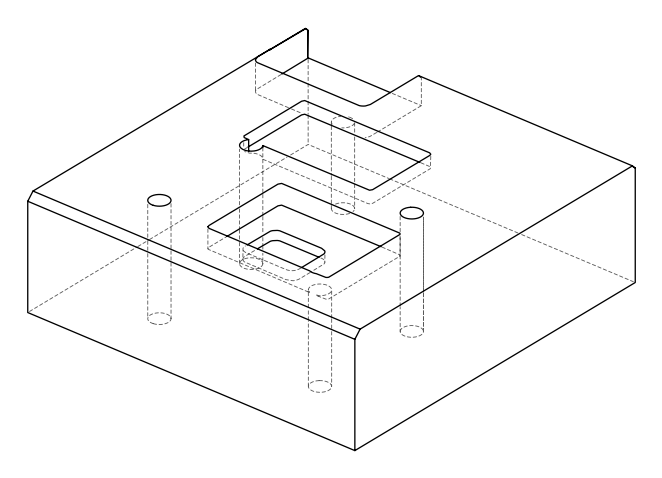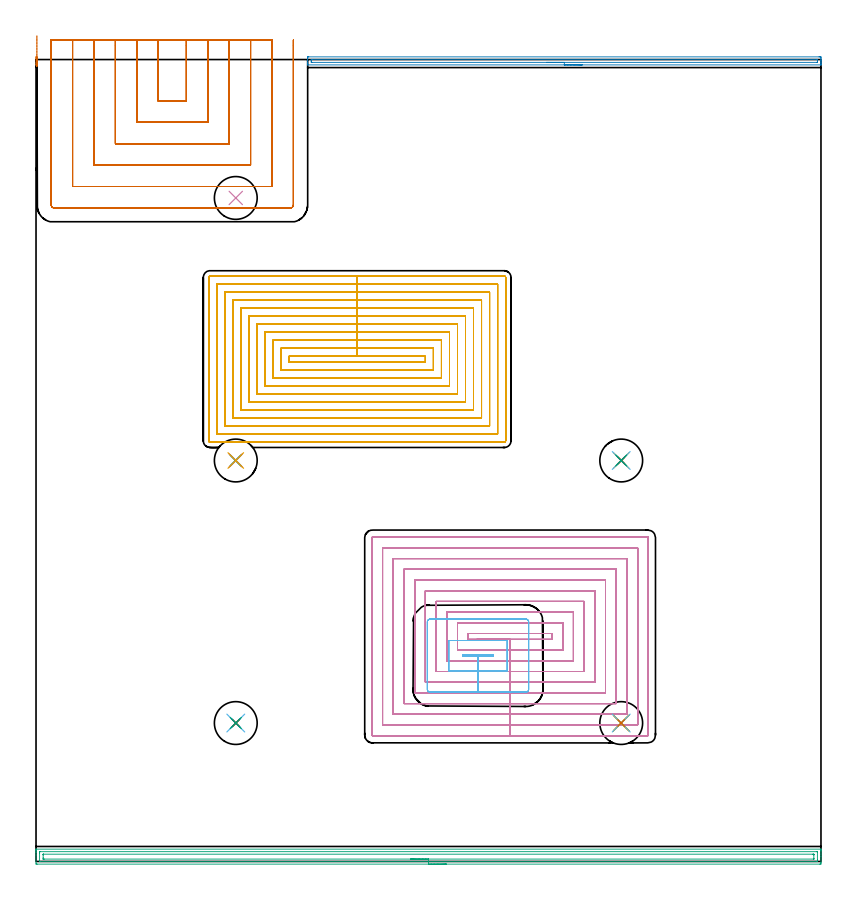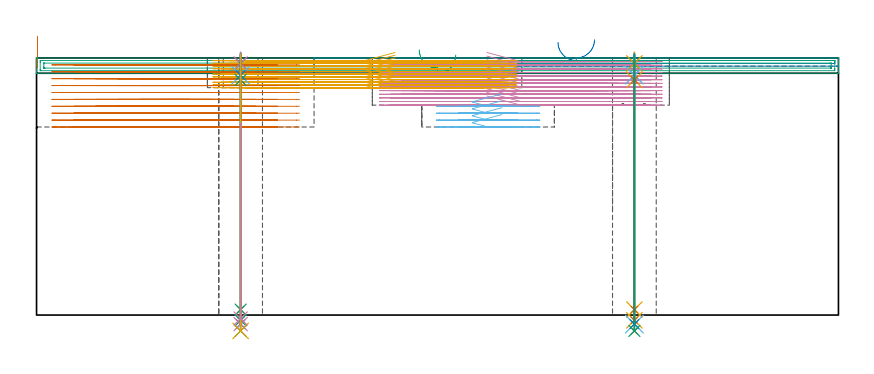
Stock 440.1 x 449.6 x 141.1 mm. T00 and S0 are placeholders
(PLAN: 28 operations, 21 tool changes, 236.3 min)
(1 AREA_MILL | FG_CHAMFER_SURFACE | UGT0205_001 | 0.18 min | 36 mm3)
(2 AREA_MILL_1 | FG_CHAMFER_SURFACE_1 | UGT0205_001 | 4.78 min | 2945 mm3)
(3 AREA_MILL_2 | FG_CHAMFER_SURFACE_2 | UGT0205_001 | 10.8 min | 15526 mm3)
(4 MILL_RECTANGULAR_POCKET | POCKET_RECTANGULAR_STRAIGHT | NXT0201_009 | Follow Part, ap 2, ae 75% | 84.81 min | 503304 mm3)
(5 MILL_RECTANGULAR_POCKET_1 | POCKET_RECTANGULAR_STRAIGHT_1 | NXT0201_008 | Follow Part, ap 1.5, ae 75% | 83.89 min | 278490 mm3)
(6 MILL_RECTANGULAR_POCKET_2 | POCKET_RECTANGULAR_STRAIGHT_2 | NXT0201_012 | Follow Part, ap 4, ae 75% | 3.23 min | 48854 mm3)
(7 MILL_SLOT | SLOT_PARTIAL_RECTANGULAR | NXT0201_012 | Follow Part, ap 4, ae 75% | 40.43 min | 523201 mm3)
(8 SPOT_DRILL | STEP1HOLE | NXT0321_9005460120000 | 0.05 min | 130 mm3)
(9 SPOT_DRILL_1 | STEP1HOLE_1 | NXT0321_9005460120000 | 0.05 min | 0 mm3)
(10 SPOT_DRILL_2 | STEP1HOLE_2 | NXT0321_9005460120000 | 0.05 min | 211 mm3)
(11 SPOT_DRILL_3 | STEP1HOLE_3 | NXT0321_9005460120000 | 0.05 min | 130 mm3)
(12 DRILL_BLIND_HOLE_INTO_CENTER | STEP1HOLE | UGT0301_185 | 0.05 min | 205 mm3)
(13 GUN_DRILL_THROUGH_HOLE | STEP1HOLE | UGT0307_002 | 0.64 min | 3656 mm3)
(14 SPADE_DRILL_TO_ENLARGE_THROUGH_HOLE | STEP1HOLE | UGT0306_006 | 0.59 min | 22568 mm3)
(15 DRILL_TO_ENLARGE_THROUGH_HOLE | STEP1HOLE | UGT0301_057 | 0.61 min | 37183 mm3)
(16 DRILL_BLIND_HOLE_INTO_CENTER_1 | STEP1HOLE_1 | UGT0301_185 | 0.05 min | 0 mm3)
(17 GUN_DRILL_THROUGH_HOLE_1 | STEP1HOLE_1 | UGT0307_002 | 0.64 min | 3225 mm3)
(18 SPADE_DRILL_TO_ENLARGE_THROUGH_HOLE_1 | STEP1HOLE_1 | UGT0306_006 | 0.59 min | 18455 mm3)
(19 DRILL_TO_ENLARGE_THROUGH_HOLE_1 | STEP1HOLE_1 | UGT0301_057 | 0.61 min | 30517 mm3)
(20 DRILL_BLIND_HOLE_INTO_CENTER_2 | STEP1HOLE_2 | UGT0301_185 | 0.05 min | 158 mm3)
(21 GUN_DRILL_THROUGH_HOLE_2 | STEP1HOLE_2 | UGT0307_002 | 0.64 min | 3720 mm3)
(22 SPADE_DRILL_TO_ENLARGE_THROUGH_HOLE_2 | STEP1HOLE_2 | UGT0306_006 | 0.59 min | 22463 mm3)
(23 DRILL_TO_ENLARGE_THROUGH_HOLE_2 | STEP1HOLE_2 | UGT0301_057 | 0.61 min | 36197 mm3)
(24 DRILL_BLIND_HOLE_INTO_CENTER_3 | STEP1HOLE_3 | UGT0301_185 | 0.05 min | 196 mm3)
(25 GUN_DRILL_THROUGH_HOLE_3 | STEP1HOLE_3 | UGT0307_002 | 0.64 min | 3680 mm3)
(26 SPADE_DRILL_TO_ENLARGE_THROUGH_HOLE_3 | STEP1HOLE_3 | UGT0306_006 | 0.59 min | 22549 mm3)
(27 DRILL_TO_ENLARGE_THROUGH_HOLE_3 | STEP1HOLE_3 | UGT0301_057 | 0.61 min | 37121 mm3)
(28 INDEXABLE_INSERT_DRILL_THROUGH_HOLE_FROM_SOLID | STEP1HOLE_4 | NXT0302_019 | 0.44 min | 46681 mm3)
(TOOL UGT0205_001 | Chamfer Mill 20 x 3 x 45 deg. | D20 FL50 Z2)
(TOOL NXT0201_009 | ENDMILL 8mm [2P460-0800-NA 1630] | D8 FL26 Z6)
(TOOL NXT0201_008 | ENDMILL 6mm [2P460-0600-NA 1630] | D6 FL26 Z6)
(TOOL NXT0201_012 | ENDMILL 16mm [2P460-1600-NA 1630] | D16 FL38 Z6)
(TOOL NXT0321_9005460120000 | NC Spot Drill, 142deg, 12mm, Carbide, Uncoated | D12 PA142 FL30 Z2)
(TOOL UGT0301_185 | Twist Drill 6.3 mm | D6.3 PA118 FL61 Z2)
(TOOL UGT0307_002 | Gun Drill 6 mm | D6 PA130 FL24 Z1)
(TOOL UGT0306_006 | Spade Drill 15.5mm | D15.5 PA132 FL10 Z2)
(TOOL UGT0301_057 | Twist Drill 24 mm | D24 PA118 FL160 Z2)
(TOOL NXT0302_019 | Index. Insert Drill 24mm [880-D2400L25-05] | D24 PA176 FL120 Z2)
(OP 1 AREA_MILL)
G17 G21 G94 G90
T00 M6
G54
G17 G0 G90 X0.5 Y462.992 S1061 M3
G43 Z151.1 H0
Z138.847
G94 G1 Y462.349 Z138.258 F250.
Y461.657 Z137.727
Y460.921 Z137.258
Y460.147 Z136.855
Y459.341 Z136.522
Y458.509 Z136.259
Y457.658 Z136.07
Y456.793 Z135.957
Y455.921 Z135.918
Y455.05 Z135.957
Y454.185 Z136.07
Y453.333 Z136.259
Y452.501 Z136.522
Y451.695 Z136.855
Y450.921 Z137.258
Y450.185 Z137.727
Y449.493 Z138.258
Y448.85 Z138.847
Y447.083 Z140.612
X0.498 Y446.876 Z140.819
X0.49 Y446.604 Z141.09
X0.25 Y446.6 Z141.1
X0.01 Y446.604 Z141.09
X0. Y446.878 Z140.817
Y450.243 Z137.455
X0.001 Y450.617 Z137.081
X0.004 Y451.092 Z136.606
X0.017 Y451.093 Z136.605
X0.25 Y451.096 Z136.604
X0.483 Y451.093 Z136.605
X0.496 Y451.092 Z136.606
X0.5 Y450.617 Z137.081
Y448.85 Z138.847
Y448.26 Z139.49
Y447.729 Z140.182
Y447.26 Z140.918
Y446.857 Z141.691
Y446.522 Z142.497
Y446.26 Z143.329
Y446.07 Z144.181
Y445.956 Z145.046
Y445.918 Z145.917
Y445.955 Z146.789
Y446.069 Z147.654
Y446.257 Z148.505
Y446.519 Z149.338
Y446.853 Z150.144
Y447.255 Z150.918
Y447.723 Z151.654
Y448.254 Z152.346
Y448.843 Z152.99
M5
M2
(OP 2 AREA_MILL_1)
G17 G21 G94 G90
T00 M6
G54
G17 G0 G90 X306.2 Y446.6 S1061 M3
G43 Z151.1 H0
G94 G1 X306.162 Z150.228 F250.
X306.048 Z149.363
X305.859 Z148.512
X305.597 Z147.68
X305.263 Z146.874
X304.86 Z146.1
X304.392 Z145.364
X303.86 Z144.672
X303.271 Z144.029
X302.628 Z143.439
X301.936 Z142.908
X301.2 Z142.44
X300.426 Z142.037
X299.62 Z141.703
X298.788 Z141.441
X297.936 Z141.252
X297.072 Z141.138
X296.2 Z141.1
X152.464
X152.308 Y446.602 Z141.088
X152.3 Y446.615 Z141.076
Y446.953 Z140.746
Y447.319 Z140.381
Y447.966 Z139.729
Y449.174 Z138.523
Y449.734 Z137.96
Y450.337 Z137.358
X152.303 Y450.617 Z137.078
X152.309 Y451.091 Z136.605
X152.428 Y451.094 Z136.602
X152.91 Y451.1 Z136.6
X439.003
X439.49 Y451.099 Z136.601
X439.972 Y451.094 Z136.602
X440.091 Y451.091 Z136.605
X440.1 Y450.617 Z137.078
Y450.337 Z137.358
Y449.734 Z137.96
Y449.174 Z138.523
Y448.85 Z138.846
Y448.29 Z139.406
Y447.966 Z139.729
Y447.319 Z140.381
Y446.954 Z140.746
Y446.615 Z141.076
X440.092 Y446.602 Z141.088
X439.936 Y446.6 Z141.1
X296.2
Y448.014 Z139.686
X154.646 Y448.015 Z139.685
X154.31 Y448.023 Z139.677
X154.305 Y448.129 Z139.571
X154.301 Y448.357 Z139.343
X154.3 Y448.85 Z138.85
X154.301 Y449.241 Z138.459
X154.307 Y449.633 Z138.067
X154.31 Y449.679 Z138.021
X154.327 Y449.682 Z138.018
X154.379 Y449.685 Z138.015
X154.484 Y449.686 Z138.014
X154.695
X437.754 Y449.685 Z138.015
X438.09 Y449.677 Z138.023
X438.095 Y449.571 Z138.129
X438.099 Y449.343 Z138.357
X438.1 Y448.85 Z138.85
X438.099 Y448.459 Z139.241
X438.093 Y448.067 Z139.633
X438.09 Y448.021 Z139.679
X438.073 Y448.018 Z139.682
X438.021 Y448.015 Z139.685
X437.916 Y448.014 Z139.686
X437.705
X296.2
X295.328 Z139.724
X294.464 Z139.838
X293.612 Z140.027
X292.78 Z140.289
X291.974 Z140.623
X291.2 Z141.026
X290.464 Z141.494
X289.772 Z142.025
X289.129 Z142.615
X288.54 Z143.258
X288.008 Z143.95
X287.54 Z144.686
X287.137 Z145.46
X286.803 Z146.266
X286.541 Z147.098
X286.352 Z147.949
X286.238 Z148.814
X286.2 Z149.686
G0 Z151.1
M5
M2
(OP 3 AREA_MILL_2)
G17 G21 G94 G90
T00 M6
G54
G17 G0 G90 X230.05 Y-1.5 S1061 M3
G43 Z151.1 H0
Z142.7
G94 G1 X230.012 Z141.828 F250.
X229.898 Z140.964
X229.709 Z140.112
X229.447 Z139.28
X229.113 Z138.474
X228.71 Z137.7
X228.241 Z136.964
X227.71 Z136.272
X227.121 Z135.629
X226.478 Z135.04
X225.786 Z134.509
X225.05 Z134.04
X224.276 Z133.637
X223.47 Z133.303
X222.638 Z133.041
X221.786 Z132.852
X220.922 Z132.738
X220.05 Z132.7
X0.624 Y-1.499 Z132.701
X0.008 Y-1.492 Z132.706
X0. Y-0.875 Z133.322
Y3.594 Z137.789
Y5.027 Z139.223
Y5.381 Z139.577
Y6.091 Z140.29
Y6.404 Z140.604
X0.007 Y6.832 Z141.024
X0.01 Y6.897 Z141.088
X0.177 Y6.9 Z141.1
X439.923
X440.09 Y6.897 Z141.088
X440.095 Y6.87 Z141.061
X440.098 Y6.83 Z141.022
X440.1 Y6.404 Z140.604
Y6.091 Z140.29
Y5.381 Z139.577
Y4.133 Z138.33
Y2.7 Z136.896
Y-0.606 Z133.592
X440.098 Y-0.875 Z133.322
X440.092 Y-1.492 Z132.706
X439.476 Y-1.5 Z132.7
X220.05
Y-0.086 Z134.114
X2.412
X2.308 Y-0.084 Z134.116
X2.1 Y-0.079 Z134.121
X2.009 Y-0.07 Z134.13
X2.005 Y-0.04 Z134.16
X2.002 Y0.018 Z134.218
X2. Y0.43 Z134.63
Y4.488 Z138.688
X2.001 Y4.899 Z139.099
X2.007 Y5.381 Z139.581
X2.01 Y5.477 Z139.677
X2.203 Y5.483 Z139.683
X2.308 Y5.485 Z139.685
X437.688
X437.792 Y5.484 Z139.684
X438. Y5.479 Z139.679
X438.091 Y5.47 Z139.67
X438.095 Y5.44 Z139.64
X438.098 Y5.381 Z139.581
X438.1 Y4.97 Z139.17
Y0.912 Z135.112
X438.099 Y0.501 Z134.701
X438.093 Y0.018 Z134.218
X438.09 Y-0.077 Z134.123
X437.897 Y-0.083 Z134.117
X437.792 Y-0.085 Z134.115
X220.05 Y-0.086 Z134.114
Y1.328 Z135.528
X4.677 Y1.329 Z135.529
X4.199 Y1.33 Z135.53
X4.041 Y1.332 Z135.532
X4.016 Y1.335 Z135.535
X4.01 Y1.338 Z135.538
X4.007 Y1.368 Z135.568
X4.002 Y1.474 Z135.674
X4. Y2.006 Z136.206
Y3.594 Z137.794
X4.001 Y3.793 Z137.993
X4.005 Y3.992 Z138.192
X4.01 Y4.048 Z138.248
X4.014 Y4.066 Z138.266
X4.022 Y4.067 Z138.267
X4.08 Y4.07 Z138.27
X4.199 Y4.071 Z138.271
X435.423
X435.901 Y4.07 Z138.27
X436.059 Y4.067 Z138.267
X436.083 Y4.065 Z138.265
X436.09 Y4.062 Z138.262
X436.093 Y4.032 Z138.232
X436.098 Y3.926 Z138.126
X436.099 Y3.793 Z137.993
X436.1 Y3.594 Z137.794
Y1.806 Z136.006
X436.099 Y1.607 Z135.807
X436.095 Y1.408 Z135.608
X436.09 Y1.351 Z135.551
X436.086 Y1.334 Z135.534
X436.078 Y1.333 Z135.533
X436.02 Y1.33 Z135.53
X435.901 Y1.329 Z135.529
X220.05 Y1.328 Z135.528
X219.178 Z135.567
X218.313 Z135.68
X217.462 Z135.869
X216.63 Z136.132
X215.824 Z136.465
X215.05 Z136.868
X214.314 Z137.337
X213.622 Z137.868
X212.979 Z138.457
X212.39 Z139.101
X211.858 Z139.793
X211.39 Z140.528
X210.987 Z141.302
X210.653 Z142.108
X210.391 Z142.94
X210.202 Z143.792
X210.088 Z144.657
X210.05 Z145.528
G0 Z151.1
M5
M2
(OP 4 MILL_RECTANGULAR_POCKET)
G17 G21 G94 G90
T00 M6
G54
G17 G0 G90 X247.168 Y124.5 S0 M3
G43 Z151.1 H1
Z144.1
G94 G1 X265.8 Z139.108 F250.
X289.3 F500.
Y127.8
X242.3
Y124.5
X265.8
Y118.5
X295.3
Y133.8
X236.3
Y118.5
X265.8
Y112.5
X301.3
Y139.8
X230.3
Y112.5
X265.8
Y106.5
X307.3
Y145.8
X224.3
Y106.5
X265.8
Y100.5
X313.3
Y151.8
X218.3
Y100.5
X265.8
Y94.5
X319.3
Y157.8
X212.3
Y94.5
X265.8
Y88.5
X325.3
Y163.8
X206.3
Y88.5
X265.8
Y82.5
X331.3
Y169.8
X200.3
Y82.5
X265.8
Y76.5
X337.3
Y175.8
X194.3
Y76.5
X265.8
Y70.5
X343.
G3 X343.3 Y70.8 R0.3
G1 Y181.5
G3 X343. Y181.8 R0.3
G1 X188.6
G3 X188.3 Y181.5 R0.3
G1 Y70.8
G3 X188.6 Y70.5 R0.3
G1 X265.8
X266.8
G0 X247.168 Y124.5 Z142.108
G1 X265.8 Z137.115 F250.
X289.3 F500.
Y127.8
X242.3
Y124.5
X265.8
Y118.5
X295.3
Y133.8
X236.3
Y118.5
X265.8
Y112.5
X301.3
Y139.8
X230.3
Y112.5
X265.8
Y106.5
X307.3
Y145.8
X224.3
Y106.5
X265.8
Y100.5
X313.3
Y151.8
X218.3
Y100.5
X265.8
Y94.5
X319.3
Y157.8
X212.3
Y94.5
X265.8
Y88.5
X325.3
Y163.8
X206.3
Y88.5
X265.8
Y82.5
X331.3
Y169.8
X200.3
Y82.5
X265.8
Y76.5
X337.3
Y175.8
X194.3
Y76.5
X265.8
Y70.5
X343.
G3 X343.3 Y70.8 R0.3
G1 Y181.5
G3 X343. Y181.8 R0.3
G1 X188.6
G3 X188.3 Y181.5 R0.3
G1 Y70.8
G3 X188.6 Y70.5 R0.3
G1 X265.8
X266.8
G0 X247.168 Y124.5 Z140.115
G1 X265.8 Z135.123 F250.
X289.3 F500.
Y127.8
X242.3
Y124.5
X265.8
Y118.5
X295.3
Y133.8
X236.3
Y118.5
X265.8
Y112.5
X301.3
Y139.8
X230.3
Y112.5
X265.8
Y106.5
X307.3
Y145.8
X224.3
Y106.5
X265.8
Y100.5
X313.3
Y151.8
X218.3
Y100.5
X265.8
Y94.5
X319.3
Y157.8
X212.3
Y94.5
X265.8
Y88.5
X325.3
Y163.8
X206.3
Y88.5
X265.8
Y82.5
X331.3
Y169.8
X200.3
Y82.5
X265.8
Y76.5
X337.3
Y175.8
X194.3
Y76.5
X265.8
Y70.5
X343.
G3 X343.3 Y70.8 R0.3
G1 Y181.5
G3 X343. Y181.8 R0.3
G1 X188.6
G3 X188.3 Y181.5 R0.3
G1 Y70.8
G3 X188.6 Y70.5 R0.3
G1 X265.8
X266.8
G0 X247.168 Y124.5 Z138.123
G1 X265.8 Z133.131 F250.
X289.3 F500.
Y127.8
X242.3
Y124.5
X265.8
Y118.5
X295.3
Y133.8
X236.3
Y118.5
X265.8
Y112.5
X301.3
Y139.8
X230.3
Y112.5
X265.8
Y106.5
X307.3
Y145.8
X224.3
Y106.5
X265.8
Y100.5
X313.3
Y151.8
X218.3
Y100.5
X265.8
Y94.5
X319.3
Y157.8
X212.3
Y94.5
X265.8
Y88.5
X325.3
Y163.8
X206.3
Y88.5
X265.8
Y82.5
X331.3
Y169.8
X200.3
Y82.5
X265.8
Y76.5
X337.3
Y175.8
X194.3
Y76.5
X265.8
Y70.5
X343.
G3 X343.3 Y70.8 R0.3
G1 Y181.5
G3 X343. Y181.8 R0.3
G1 X188.6
G3 X188.3 Y181.5 R0.3
G1 Y70.8
G3 X188.6 Y70.5 R0.3
G1 X265.8
X266.8
G0 X247.168 Y124.5 Z136.131
G1 X265.8 Z131.138 F250.
X289.3 F500.
Y127.8
X242.3
Y124.5
X265.8
Y118.5
X295.3
Y133.8
X236.3
Y118.5
X265.8
Y112.5
X301.3
Y139.8
X230.3
Y112.5
X265.8
Y106.5
X307.3
Y145.8
X224.3
Y106.5
X265.8
Y100.5
X313.3
Y151.8
X218.3
Y100.5
X265.8
Y94.5
X319.3
Y157.8
X212.3
Y94.5
X265.8
Y88.5
X325.3
Y163.8
X206.3
Y88.5
X265.8
Y82.5
X331.3
Y169.8
X200.3
Y82.5
X265.8
Y76.5
X337.3
Y175.8
X194.3
Y76.5
X265.8
Y70.5
X343.
G3 X343.3 Y70.8 R0.3
G1 Y181.5
G3 X343. Y181.8 R0.3
G1 X188.6
G3 X188.3 Y181.5 R0.3
G1 Y70.8
G3 X188.6 Y70.5 R0.3
G1 X265.8
X266.8
G0 X247.168 Y124.5 Z134.138
G1 X265.8 Z129.146 F250.
X289.3 F500.
Y127.8
X242.3
Y124.5
X265.8
Y118.5
X295.3
Y133.8
X236.3
Y118.5
X265.8
Y112.5
X301.3
Y139.8
X230.3
Y112.5
X265.8
Y106.5
X307.3
Y145.8
X224.3
Y106.5
X265.8
Y100.5
X313.3
Y151.8
X218.3
Y100.5
X265.8
Y94.5
X319.3
Y157.8
X212.3
Y94.5
X265.8
Y88.5
X325.3
Y163.8
X206.3
Y88.5
X265.8
Y82.5
X331.3
Y169.8
X200.3
Y82.5
X265.8
Y76.5
X337.3
Y175.8
X194.3
Y76.5
X265.8
Y70.5
X343.
G3 X343.3 Y70.8 R0.3
G1 Y181.5
G3 X343. Y181.8 R0.3
G1 X188.6
G3 X188.3 Y181.5 R0.3
G1 Y70.8
G3 X188.6 Y70.5 R0.3
G1 X265.8
X266.8
G0 X247.168 Y124.5 Z132.146
G1 X265.8 Z127.154 F250.
X289.3 F500.
Y127.8
X242.3
Y124.5
X265.8
Y118.5
X295.3
Y133.8
X236.3
Y118.5
X265.8
Y112.5
X301.3
Y139.8
X230.3
Y112.5
X265.8
Y106.5
X307.3
Y145.8
X224.3
Y106.5
X265.8
Y100.5
X313.3
Y151.8
X218.3
Y100.5
X265.8
Y94.5
X319.3
Y157.8
X212.3
Y94.5
X265.8
Y88.5
X325.3
Y163.8
X206.3
Y88.5
X265.8
Y82.5
X331.3
Y169.8
X200.3
Y82.5
X265.8
Y76.5
X337.3
Y175.8
X194.3
Y76.5
X265.8
Y70.5
X343.
G3 X343.3 Y70.8 R0.3
G1 Y181.5
G3 X343. Y181.8 R0.3
G1 X188.6
G3 X188.3 Y181.5 R0.3
G1 Y70.8
G3 X188.6 Y70.5 R0.3
G1 X265.8
X266.8
G0 X247.168 Y124.5 Z130.154
G1 X265.8 Z125.162 F250.
X289.3 F500.
Y127.8
X242.3
Y124.5
X265.8
Y118.5
X295.3
Y133.8
X236.3
Y118.5
X265.8
Y112.5
X301.3
Y139.8
X230.3
Y112.5
X265.8
Y106.5
X307.3
Y145.8
X224.3
Y106.5
X265.8
Y100.5
X313.3
Y151.8
X218.3
Y100.5
X265.8
Y94.5
X319.3
Y157.8
X212.3
Y94.5
X265.8
Y88.5
X325.3
Y163.8
X206.3
Y88.5
X265.8
Y82.5
X331.3
Y169.8
X200.3
Y82.5
X265.8
Y76.5
X337.3
Y175.8
X194.3
Y76.5
X265.8
Y70.5
X343.
G3 X343.3 Y70.8 R0.3
G1 Y181.5
G3 X343. Y181.8 R0.3
G1 X188.6
G3 X188.3 Y181.5 R0.3
G1 Y70.8
G3 X188.6 Y70.5 R0.3
G1 X265.8
X266.8
G0 X247.168 Y124.5 Z128.162
G1 X265.8 Z123.169 F250.
X289.3 F500.
Y127.8
X242.3
Y124.5
X265.8
Y118.5
X295.3
Y133.8
X236.3
Y118.5
X265.8
Y112.5
X301.3
Y139.8
X230.3
Y112.5
X265.8
Y106.5
X307.3
Y145.8
X224.3
Y106.5
X265.8
Y100.5
X313.3
Y151.8
X218.3
Y100.5
X265.8
Y94.5
X319.3
Y157.8
X212.3
Y94.5
X265.8
Y88.5
X325.3
Y163.8
X206.3
Y88.5
X265.8
Y82.5
X331.3
Y169.8
X200.3
Y82.5
X265.8
Y76.5
X337.3
Y175.8
X194.3
Y76.5
X265.8
Y70.5
X343.
G3 X343.3 Y70.8 R0.3
G1 Y181.5
G3 X343. Y181.8 R0.3
G1 X188.6
G3 X188.3 Y181.5 R0.3
G1 Y70.8
G3 X188.6 Y70.5 R0.3
G1 X265.8
X266.8
G0 X247.168 Y124.5 Z126.169
G1 X265.8 Z121.177 F250.
X289.3 F500.
Y127.8
X242.3
Y124.5
X265.8
Y118.5
X295.3
Y133.8
X236.3
Y118.5
X265.8
Y112.5
X301.3
Y139.8
X230.3
Y112.5
X265.8
Y106.5
X307.3
Y145.8
X224.3
Y106.5
X265.8
Y100.5
X313.3
Y151.8
X218.3
Y100.5
X265.8
Y94.5
X319.3
Y157.8
X212.3
Y94.5
X265.8
Y88.5
X325.3
Y163.8
X206.3
Y88.5
X265.8
Y82.5
X331.3
Y169.8
X200.3
Y82.5
X265.8
Y76.5
X337.3
Y175.8
X194.3
Y76.5
X265.8
Y70.5
X343.
G3 X343.3 Y70.8 R0.3
G1 Y181.5
G3 X343. Y181.8 R0.3
G1 X188.6
G3 X188.3 Y181.5 R0.3
G1 Y70.8
G3 X188.6 Y70.5 R0.3
G1 X265.8
X266.8
G0 X247.168 Y124.5 Z124.177
G1 X265.8 Z119.185 F250.
X289.3 F500.
Y127.8
X242.3
Y124.5
X265.8
Y118.5
X295.3
Y133.8
X236.3
Y118.5
X265.8
Y112.5
X301.3
Y139.8
X230.3
Y112.5
X265.8
Y106.5
X307.3
Y145.8
X224.3
Y106.5
X265.8
Y100.5
X313.3
Y151.8
X218.3
Y100.5
X265.8
Y94.5
X319.3
Y157.8
X212.3
Y94.5
X265.8
Y88.5
X325.3
Y163.8
X206.3
Y88.5
X265.8
Y82.5
X331.3
Y169.8
X200.3
Y82.5
X265.8
Y76.5
X337.3
Y175.8
X194.3
Y76.5
X265.8
Y70.5
X343.
G3 X343.3 Y70.8 R0.3
G1 Y181.5
G3 X343. Y181.8 R0.3
G1 X188.6
G3 X188.3 Y181.5 R0.3
G1 Y70.8
G3 X188.6 Y70.5 R0.3
G1 X265.8
X266.8
G0 X247.168 Y124.5 Z122.185
G1 X265.8 Z117.192 F250.
X289.3 F500.
Y127.8
X242.3
Y124.5
X265.8
Y118.5
X295.3
Y133.8
X236.3
Y118.5
X265.8
Y112.5
X301.3
Y139.8
X230.3
Y112.5
X265.8
Y106.5
X307.3
Y145.8
X224.3
Y106.5
X265.8
Y100.5
X313.3
Y151.8
X218.3
Y100.5
X265.8
Y94.5
X319.3
Y157.8
X212.3
Y94.5
X265.8
Y88.5
X325.3
Y163.8
X206.3
Y88.5
X265.8
Y82.5
X331.3
Y169.8
X200.3
Y82.5
X265.8
Y76.5
X337.3
Y175.8
X194.3
Y76.5
X265.8
Y70.5
X343.
G3 X343.3 Y70.8 R0.3
G1 Y181.5
G3 X343. Y181.8 R0.3
G1 X188.6
G3 X188.3 Y181.5 R0.3
G1 Y70.8
G3 X188.6 Y70.5 R0.3
G1 X265.8
X266.8
G0 X247.168 Y124.5 Z120.192
G1 X265.8 Z115.2 F250.
X289.3 F500.
Y127.8
X242.3
Y124.5
X265.8
Y118.5
X295.3
Y133.8
X236.3
Y118.5
X265.8
Y112.5
X301.3
Y139.8
X230.3
Y112.5
X265.8
Y106.5
X307.3
Y145.8
X224.3
Y106.5
X265.8
Y100.5
X313.3
Y151.8
X218.3
Y100.5
X265.8
Y94.5
X319.3
Y157.8
X212.3
Y94.5
X265.8
Y88.5
X325.3
Y163.8
X206.3
Y88.5
X265.8
Y82.5
X331.3
Y169.8
X200.3
Y82.5
X265.8
Y76.5
X337.3
Y175.8
X194.3
Y76.5
X265.8
Y70.5
X343.
G3 X343.3 Y70.8 R0.3
G1 Y181.5
G3 X343. Y181.8 R0.3
G1 X188.6
G3 X188.3 Y181.5 R0.3
G1 Y70.8
G3 X188.6 Y70.5 R0.3
G1 X265.8
X266.8
G0 Z151.1
M5
M2
(OP 5 MILL_RECTANGULAR_POCKET_1)
G17 G21 G94 G90
T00 M6
G54
G17 G0 G90 X196.776 Y283.2 S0 M3
G43 Z151.1 H1
Z144.1
G94 G1 X180.05 Z139.618 F250.
X141.8 F500.
Y280.1
X218.3
Y283.2
X180.05
Y287.7
X137.3
Y275.6
X222.8
Y287.7
X180.05
Y292.2
X132.8
Y271.1
X227.3
Y292.2
X180.05
Y296.7
X128.3
Y266.6
X231.8
Y296.7
X180.05
Y301.2
X123.8
Y262.1
X236.3
Y301.2
X180.05
Y305.7
X119.3
Y257.6
X240.8
Y305.7
X180.05
Y310.2
X114.8
Y253.1
X245.3
Y310.2
X180.05
Y314.7
X110.3
Y248.6
X249.8
Y314.7
X180.05
Y319.2
X105.8
Y244.1
X254.3
Y319.2
X180.05
Y323.7
X101.3
Y239.6
X258.8
Y323.7
X180.05
Y328.2
X97.5
G3 X96.8 Y327.5 R0.7
G1 Y235.8
G3 X97.5 Y235.1 R0.7
G1 X262.6
G3 X263.3 Y235.8 R0.7
G1 Y327.5
G3 X262.6 Y328.2 R0.7
G1 X180.05
X179.05
G0 X196.776 Y283.2 Z142.618
G1 X180.05 Z138.136 F250.
X141.8 F500.
Y280.1
X218.3
Y283.2
X180.05
Y287.7
X137.3
Y275.6
X222.8
Y287.7
X180.05
Y292.2
X132.8
Y271.1
X227.3
Y292.2
X180.05
Y296.7
X128.3
Y266.6
X231.8
Y296.7
X180.05
Y301.2
X123.8
Y262.1
X236.3
Y301.2
X180.05
Y305.7
X119.3
Y257.6
X240.8
Y305.7
X180.05
Y310.2
X114.8
Y253.1
X245.3
Y310.2
X180.05
Y314.7
X110.3
Y248.6
X249.8
Y314.7
X180.05
Y319.2
X105.8
Y244.1
X254.3
Y319.2
X180.05
Y323.7
X101.3
Y239.6
X258.8
Y323.7
X180.05
Y328.2
X97.5
G3 X96.8 Y327.5 R0.7
G1 Y235.8
G3 X97.5 Y235.1 R0.7
G1 X262.6
G3 X263.3 Y235.8 R0.7
G1 Y327.5
G3 X262.6 Y328.2 R0.7
G1 X180.05
X179.05
G0 X196.776 Y283.2 Z141.136
G1 X180.05 Z136.654 F250.
X141.8 F500.
Y280.1
X218.3
Y283.2
X180.05
Y287.7
X137.3
Y275.6
X222.8
Y287.7
X180.05
Y292.2
X132.8
Y271.1
X227.3
Y292.2
X180.05
Y296.7
X128.3
Y266.6
X231.8
Y296.7
X180.05
Y301.2
X123.8
Y262.1
X236.3
Y301.2
X180.05
Y305.7
X119.3
Y257.6
X240.8
Y305.7
X180.05
Y310.2
X114.8
Y253.1
X245.3
Y310.2
X180.05
Y314.7
X110.3
Y248.6
X249.8
Y314.7
X180.05
Y319.2
X105.8
Y244.1
X254.3
Y319.2
X180.05
Y323.7
X101.3
Y239.6
X258.8
Y323.7
X180.05
Y328.2
X97.5
G3 X96.8 Y327.5 R0.7
G1 Y235.8
G3 X97.5 Y235.1 R0.7
G1 X262.6
G3 X263.3 Y235.8 R0.7
G1 Y327.5
G3 X262.6 Y328.2 R0.7
G1 X180.05
X179.05
G0 X196.776 Y283.2 Z139.654
G1 X180.05 Z135.173 F250.
X141.8 F500.
Y280.1
X218.3
Y283.2
X180.05
Y287.7
X137.3
Y275.6
X222.8
Y287.7
X180.05
Y292.2
X132.8
Y271.1
X227.3
Y292.2
X180.05
Y296.7
X128.3
Y266.6
X231.8
Y296.7
X180.05
Y301.2
X123.8
Y262.1
X236.3
Y301.2
X180.05
Y305.7
X119.3
Y257.6
X240.8
Y305.7
X180.05
Y310.2
X114.8
Y253.1
X245.3
Y310.2
X180.05
Y314.7
X110.3
Y248.6
X249.8
Y314.7
X180.05
Y319.2
X105.8
Y244.1
X254.3
Y319.2
X180.05
Y323.7
X101.3
Y239.6
X258.8
Y323.7
X180.05
Y328.2
X97.5
G3 X96.8 Y327.5 R0.7
G1 Y235.8
G3 X97.5 Y235.1 R0.7
G1 X262.6
G3 X263.3 Y235.8 R0.7
G1 Y327.5
G3 X262.6 Y328.2 R0.7
G1 X180.05
X179.05
G0 X196.776 Y283.2 Z138.173
G1 X180.05 Z133.691 F250.
X141.8 F500.
Y280.1
X218.3
Y283.2
X180.05
Y287.7
X137.3
Y275.6
X222.8
Y287.7
X180.05
Y292.2
X132.8
Y271.1
X227.3
Y292.2
X180.05
Y296.7
X128.3
Y266.6
X231.8
Y296.7
X180.05
Y301.2
X123.8
Y262.1
X236.3
Y301.2
X180.05
Y305.7
X119.3
Y257.6
X240.8
Y305.7
X180.05
Y310.2
X114.8
Y253.1
X245.3
Y310.2
X180.05
Y314.7
X110.3
Y248.6
X249.8
Y314.7
X180.05
Y319.2
X105.8
Y244.1
X254.3
Y319.2
X180.05
Y323.7
X101.3
Y239.6
X258.8
Y323.7
X180.05
Y328.2
X97.5
G3 X96.8 Y327.5 R0.7
G1 Y235.8
G3 X97.5 Y235.1 R0.7
G1 X262.6
G3 X263.3 Y235.8 R0.7
G1 Y327.5
G3 X262.6 Y328.2 R0.7
G1 X180.05
X179.05
G0 X196.776 Y283.2 Z136.691
G1 X180.05 Z132.209 F250.
X141.8 F500.
Y280.1
X218.3
Y283.2
X180.05
Y287.7
X137.3
Y275.6
X222.8
Y287.7
X180.05
Y292.2
X132.8
Y271.1
X227.3
Y292.2
X180.05
Y296.7
X128.3
Y266.6
X231.8
Y296.7
X180.05
Y301.2
X123.8
Y262.1
X236.3
Y301.2
X180.05
Y305.7
X119.3
Y257.6
X240.8
Y305.7
X180.05
Y310.2
X114.8
Y253.1
X245.3
Y310.2
X180.05
Y314.7
X110.3
Y248.6
X249.8
Y314.7
X180.05
Y319.2
X105.8
Y244.1
X254.3
Y319.2
X180.05
Y323.7
X101.3
Y239.6
X258.8
Y323.7
X180.05
Y328.2
X97.5
G3 X96.8 Y327.5 R0.7
G1 Y235.8
G3 X97.5 Y235.1 R0.7
G1 X262.6
G3 X263.3 Y235.8 R0.7
G1 Y327.5
G3 X262.6 Y328.2 R0.7
G1 X180.05
X179.05
G0 X196.776 Y283.2 Z135.209
G1 X180.05 Z130.727 F250.
X141.8 F500.
Y280.1
X218.3
Y283.2
X180.05
Y287.7
X137.3
Y275.6
X222.8
Y287.7
X180.05
Y292.2
X132.8
Y271.1
X227.3
Y292.2
X180.05
Y296.7
X128.3
Y266.6
X231.8
Y296.7
X180.05
Y301.2
X123.8
Y262.1
X236.3
Y301.2
X180.05
Y305.7
X119.3
Y257.6
X240.8
Y305.7
X180.05
Y310.2
X114.8
Y253.1
X245.3
Y310.2
X180.05
Y314.7
X110.3
Y248.6
X249.8
Y314.7
X180.05
Y319.2
X105.8
Y244.1
X254.3
Y319.2
X180.05
Y323.7
X101.3
Y239.6
X258.8
Y323.7
X180.05
Y328.2
X97.5
G3 X96.8 Y327.5 R0.7
G1 Y235.8
G3 X97.5 Y235.1 R0.7
G1 X262.6
G3 X263.3 Y235.8 R0.7
G1 Y327.5
G3 X262.6 Y328.2 R0.7
G1 X180.05
X179.05
G0 X196.776 Y283.2 Z133.727
G1 X180.05 Z129.245 F250.
X141.8 F500.
Y280.1
X218.3
Y283.2
X180.05
Y287.7
X137.3
Y275.6
X222.8
Y287.7
X180.05
Y292.2
X132.8
Y271.1
X227.3
Y292.2
X180.05
Y296.7
X128.3
Y266.6
X231.8
Y296.7
X180.05
Y301.2
X123.8
Y262.1
X236.3
Y301.2
X180.05
Y305.7
X119.3
Y257.6
X240.8
Y305.7
X180.05
Y310.2
X114.8
Y253.1
X245.3
Y310.2
X180.05
Y314.7
X110.3
Y248.6
X249.8
Y314.7
X180.05
Y319.2
X105.8
Y244.1
X254.3
Y319.2
X180.05
Y323.7
X101.3
Y239.6
X258.8
Y323.7
X180.05
Y328.2
X97.5
G3 X96.8 Y327.5 R0.7
G1 Y235.8
G3 X97.5 Y235.1 R0.7
G1 X262.6
G3 X263.3 Y235.8 R0.7
G1 Y327.5
G3 X262.6 Y328.2 R0.7
G1 X180.05
X179.05
G0 X196.776 Y283.2 Z132.245
G1 X180.05 Z127.764 F250.
X141.8 F500.
Y280.1
X218.3
Y283.2
X180.05
Y287.7
X137.3
Y275.6
X222.8
Y287.7
X180.05
Y292.2
X132.8
Y271.1
X227.3
Y292.2
X180.05
Y296.7
X128.3
Y266.6
X231.8
Y296.7
X180.05
Y301.2
X123.8
Y262.1
X236.3
Y301.2
X180.05
Y305.7
X119.3
Y257.6
X240.8
Y305.7
X180.05
Y310.2
X114.8
Y253.1
X245.3
Y310.2
X180.05
Y314.7
X110.3
Y248.6
X249.8
Y314.7
X180.05
Y319.2
X105.8
Y244.1
X254.3
Y319.2
X180.05
Y323.7
X101.3
Y239.6
X258.8
Y323.7
X180.05
Y328.2
X97.5
G3 X96.8 Y327.5 R0.7
G1 Y235.8
G3 X97.5 Y235.1 R0.7
G1 X262.6
G3 X263.3 Y235.8 R0.7
G1 Y327.5
G3 X262.6 Y328.2 R0.7
G1 X180.05
X179.05
G0 X196.776 Y283.2 Z130.764
G1 X180.05 Z126.282 F250.
X141.8 F500.
Y280.1
X218.3
Y283.2
X180.05
Y287.7
X137.3
Y275.6
X222.8
Y287.7
X180.05
Y292.2
X132.8
Y271.1
X227.3
Y292.2
X180.05
Y296.7
X128.3
Y266.6
X231.8
Y296.7
X180.05
Y301.2
X123.8
Y262.1
X236.3
Y301.2
X180.05
Y305.7
X119.3
Y257.6
X240.8
Y305.7
X180.05
Y310.2
X114.8
Y253.1
X245.3
Y310.2
X180.05
Y314.7
X110.3
Y248.6
X249.8
Y314.7
X180.05
Y319.2
X105.8
Y244.1
X254.3
Y319.2
X180.05
Y323.7
X101.3
Y239.6
X258.8
Y323.7
X180.05
Y328.2
X97.5
G3 X96.8 Y327.5 R0.7
G1 Y235.8
G3 X97.5 Y235.1 R0.7
G1 X262.6
G3 X263.3 Y235.8 R0.7
G1 Y327.5
G3 X262.6 Y328.2 R0.7
G1 X180.05
X179.05
G0 X196.776 Y283.2 Z129.282
G1 X180.05 Z124.8 F250.
X141.8 F500.
Y280.1
X218.3
Y283.2
X180.05
Y287.7
X137.3
Y275.6
X222.8
Y287.7
X180.05
Y292.2
X132.8
Y271.1
X227.3
Y292.2
X180.05
Y296.7
X128.3
Y266.6
X231.8
Y296.7
X180.05
Y301.2
X123.8
Y262.1
X236.3
Y301.2
X180.05
Y305.7
X119.3
Y257.6
X240.8
Y305.7
X180.05
Y310.2
X114.8
Y253.1
X245.3
Y310.2
X180.05
Y314.7
X110.3
Y248.6
X249.8
Y314.7
X180.05
Y319.2
X105.8
Y244.1
X254.3
Y319.2
X180.05
Y323.7
X101.3
Y239.6
X258.8
Y323.7
X180.05
Y328.2
X97.5
G3 X96.8 Y327.5 R0.7
G1 Y235.8
G3 X97.5 Y235.1 R0.7
G1 X262.6
G3 X263.3 Y235.8 R0.7
G1 Y327.5
G3 X262.6 Y328.2 R0.7
G1 X180.05
X179.05
G0 Z151.1
M5
M2
(OP 6 MILL_RECTANGULAR_POCKET_2)
G17 G21 G94 G90
T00 M6
G54
G17 G0 G90 X255.341 Y115.9 S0 M3
G43 Z151.1 H1
Z121.36
G94 G1 X239.4 Z117.089 F250.
Y114.9 Z116.821
X247.8 Z114.57
X256.2 F500.
Y115.9
X239.4
Y114.9
X247.8
Y106.9
X264.2
Y123.9
X231.4
Y106.9
X247.8
Y94.9
X274.6
G3 X276.2 Y96.5 R1.6
G1 Y134.3
G3 X274.6 Y135.9 R1.6
G1 X221.
G3 X219.4 Y134.3 R1.6
G1 Y96.5
G3 X221. Y94.9 R1.6
G1 X247.8
X248.8
G0 X255.341 Y115.9 Z117.57
G1 X239.4 Z113.299 F250.
Y114.9 Z113.031
X247.8 Z110.78
X256.2 F500.
Y115.9
X239.4
Y114.9
X247.8
Y106.9
X264.2
Y123.9
X231.4
Y106.9
X247.8
Y94.9
X274.6
G3 X276.2 Y96.5 R1.6
G1 Y134.3
G3 X274.6 Y135.9 R1.6
G1 X221.
G3 X219.4 Y134.3 R1.6
G1 Y96.5
G3 X221. Y94.9 R1.6
G1 X247.8
X248.8
G0 X255.341 Y115.9 Z113.78
G1 X239.4 Z109.509 F250.
Y114.9 Z109.241
X247.8 Z106.99
X256.2 F500.
Y115.9
X239.4
Y114.9
X247.8
Y106.9
X264.2
Y123.9
X231.4
Y106.9
X247.8
Y94.9
X274.6
G3 X276.2 Y96.5 R1.6
G1 Y134.3
G3 X274.6 Y135.9 R1.6
G1 X221.
G3 X219.4 Y134.3 R1.6
G1 Y96.5
G3 X221. Y94.9 R1.6
G1 X247.8
X248.8
G0 X255.341 Y115.9 Z109.99
G1 X239.4 Z105.719 F250.
Y114.9 Z105.451
X247.8 Z103.2
X256.2 F500.
Y115.9
X239.4
Y114.9
X247.8
Y106.9
X264.2
Y123.9
X231.4
Y106.9
X247.8
Y94.9
X274.6
G3 X276.2 Y96.5 R1.6
G1 Y134.3
G3 X274.6 Y135.9 R1.6
G1 X221.
G3 X219.4 Y134.3 R1.6
G1 Y96.5
G3 X221. Y94.9 R1.6
G1 X247.8
X248.8
G0 Z151.1
M5
M2
(OP 7 MILL_SLOT)
G17 G21 G94 G90
T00 M6
G54
G17 G0 G90 X68.5 Y460.6 S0 M3
G43 Z151.1 H1
Z137.31
G94 G1 Y457.6 F250.
Y426.4 F500.
X84.3
Y457.6
Y460.6 F250.
X56.5
Y457.6
Y414.4 F500.
X96.3
Y457.6
Y460.6 F250.
X44.5
Y457.6
Y402.4 F500.
X108.3
Y457.6
Y460.6 F250.
X32.5
Y457.6
Y390.4 F500.
X120.3
Y457.6
Y460.6 F250.
X20.5
Y457.6
Y378.4 F500.
X132.3
Y457.6
Y460.6 F250.
X8.5
Y457.6
Y368.1 F500.
G3 X10.2 Y366.4 R1.7
G1 X142.6
G3 X144.3 Y368.1 R1.7
G1 Y457.6
Y460.6 F250.
G0 X68.5 Z133.52
G1 Y457.6
Y426.4 F500.
X84.3
Y457.6
Y460.6 F250.
X56.5
Y457.6
Y414.4 F500.
X96.3
Y457.6
Y460.6 F250.
X44.5
Y457.6
Y402.4 F500.
X108.3
Y457.6
Y460.6 F250.
X32.5
Y457.6
Y390.4 F500.
X120.3
Y457.6
Y460.6 F250.
X20.5
Y457.6
Y378.4 F500.
X132.3
Y457.6
Y460.6 F250.
X8.5
Y457.6
Y368.1 F500.
G3 X10.2 Y366.4 R1.7
G1 X142.6
G3 X144.3 Y368.1 R1.7
G1 Y457.6
Y460.6 F250.
G0 X68.5 Z129.73
G1 Y457.6
Y426.4 F500.
X84.3
Y457.6
Y460.6 F250.
X56.5
Y457.6
Y414.4 F500.
X96.3
Y457.6
Y460.6 F250.
X44.5
Y457.6
Y402.4 F500.
X108.3
Y457.6
Y460.6 F250.
X32.5
Y457.6
Y390.4 F500.
X120.3
Y457.6
Y460.6 F250.
X20.5
Y457.6
Y378.4 F500.
X132.3
Y457.6
Y460.6 F250.
X8.5
Y457.6
Y368.1 F500.
G3 X10.2 Y366.4 R1.7
G1 X142.6
G3 X144.3 Y368.1 R1.7
G1 Y457.6
Y460.6 F250.
G0 X68.5 Z125.94
G1 Y457.6
Y426.4 F500.
X84.3
Y457.6
Y460.6 F250.
X56.5
Y457.6
Y414.4 F500.
X96.3
Y457.6
Y460.6 F250.
X44.5
Y457.6
Y402.4 F500.
X108.3
Y457.6
Y460.6 F250.
X32.5
Y457.6
Y390.4 F500.
X120.3
Y457.6
Y460.6 F250.
X20.5
Y457.6
Y378.4 F500.
X132.3
Y457.6
Y460.6 F250.
X8.5
Y457.6
Y368.1 F500.
G3 X10.2 Y366.4 R1.7
G1 X142.6
G3 X144.3 Y368.1 R1.7
G1 Y457.6
Y460.6 F250.
G0 X68.5 Z122.15
G1 Y457.6
Y426.4 F500.
X84.3
Y457.6
Y460.6 F250.
X56.5
Y457.6
Y414.4 F500.
X96.3
Y457.6
Y460.6 F250.
X44.5
Y457.6
Y402.4 F500.
X108.3
Y457.6
Y460.6 F250.
X32.5
Y457.6
Y390.4 F500.
X120.3
Y457.6
Y460.6 F250.
X20.5
Y457.6
Y378.4 F500.
X132.3
Y457.6
Y460.6 F250.
X8.5
Y457.6
Y368.1 F500.
G3 X10.2 Y366.4 R1.7
G1 X142.6
G3 X144.3 Y368.1 R1.7
G1 Y457.6
Y460.6 F250.
G0 X68.5 Z118.36
G1 Y457.6
Y426.4 F500.
X84.3
Y457.6
Y460.6 F250.
X56.5
Y457.6
Y414.4 F500.
X96.3
Y457.6
Y460.6 F250.
X44.5
Y457.6
Y402.4 F500.
X108.3
Y457.6
Y460.6 F250.
X32.5
Y457.6
Y390.4 F500.
X120.3
Y457.6
Y460.6 F250.
X20.5
Y457.6
Y378.4 F500.
X132.3
Y457.6
Y460.6 F250.
X8.5
Y457.6
Y368.1 F500.
G3 X10.2 Y366.4 R1.7
G1 X142.6
G3 X144.3 Y368.1 R1.7
G1 Y457.6
Y460.6 F250.
G0 X68.5 Z114.57
G1 Y457.6
Y426.4 F500.
X84.3
Y457.6
Y460.6 F250.
X56.5
Y457.6
Y414.4 F500.
X96.3
Y457.6
Y460.6 F250.
X44.5
Y457.6
Y402.4 F500.
X108.3
Y457.6
Y460.6 F250.
X32.5
Y457.6
Y390.4 F500.
X120.3
Y457.6
Y460.6 F250.
X20.5
Y457.6
Y378.4 F500.
X132.3
Y457.6
Y460.6 F250.
X8.5
Y457.6
Y368.1 F500.
G3 X10.2 Y366.4 R1.7
G1 X142.6
G3 X144.3 Y368.1 R1.7
G1 Y457.6
Y460.6 F250.
G0 X68.5 Z110.78
G1 Y457.6
Y426.4 F500.
X84.3
Y457.6
Y460.6 F250.
X56.5
Y457.6
Y414.4 F500.
X96.3
Y457.6
Y460.6 F250.
X44.5
Y457.6
Y402.4 F500.
X108.3
Y457.6
Y460.6 F250.
X32.5
Y457.6
Y390.4 F500.
X120.3
Y457.6
Y460.6 F250.
X20.5
Y457.6
Y378.4 F500.
X132.3
Y457.6
Y460.6 F250.
X8.5
Y457.6
Y368.1 F500.
G3 X10.2 Y366.4 R1.7
G1 X142.6
G3 X144.3 Y368.1 R1.7
G1 Y457.6
Y460.6 F250.
G0 X68.5 Z106.99
G1 Y457.6
Y426.4 F500.
X84.3
Y457.6
Y460.6 F250.
X56.5
Y457.6
Y414.4 F500.
X96.3
Y457.6
Y460.6 F250.
X44.5
Y457.6
Y402.4 F500.
X108.3
Y457.6
Y460.6 F250.
X32.5
Y457.6
Y390.4 F500.
X120.3
Y457.6
Y460.6 F250.
X20.5
Y457.6
Y378.4 F500.
X132.3
Y457.6
Y460.6 F250.
X8.5
Y457.6
Y368.1 F500.
G3 X10.2 Y366.4 R1.7
G1 X142.6
G3 X144.3 Y368.1 R1.7
G1 Y457.6
Y460.6 F250.
G0 X68.5 Z103.2
G1 Y457.6
Y426.4 F500.
X84.3
Y457.6
Y460.6 F250.
X56.5
Y457.6
Y414.4 F500.
X96.3
Y457.6
Y460.6 F250.
X44.5
Y457.6
Y402.4 F500.
X108.3
Y457.6
Y460.6 F250.
X32.5
Y457.6
Y390.4 F500.
X120.3
Y457.6
Y460.6 F250.
X20.5
Y457.6
Y378.4 F500.
X132.3
Y457.6
Y460.6 F250.
X8.5
Y457.6
Y368.1 F500.
G3 X10.2 Y366.4 R1.7
G1 X142.6
G3 X144.3 Y368.1 R1.7
G1 Y457.6
Y460.6 F250.
G0 Z151.1
M5
M2
(OP 8 SPOT_DRILL)
G17 G21 G94 G90
T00 M6
G54
G17 G0 G90 X112. Y77.6 S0 M3
G43 Z151.1 H0
G94 G81 G98 Z138.1 F250. R144.1
G80
M5
M2
(OP 9 SPOT_DRILL_1)
G17 G21 G94 G90
T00 M6
G54
G17 G0 G90 X328.1 Y77.6 S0 M3
G43 Z151.1 H0
G94 G81 G98 Z138.1 F250. R144.1
G80
M5
M2
(OP 10 SPOT_DRILL_2)
G17 G21 G94 G90
T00 M6
G54
G17 G0 G90 X112. Y224.8 S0 M3
G43 Z151.1 H0
G94 G81 G98 Z138.1 F250. R144.1
G80
M5
M2
(OP 11 SPOT_DRILL_3)
G17 G21 G94 G90
T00 M6
G54
G17 G0 G90 X328.1 Y224.8 S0 M3
G43 Z151.1 H0
G94 G81 G98 Z138.1 F250. R144.1
G80
M5
M2
(OP 12 DRILL_BLIND_HOLE_INTO_CENTER)
G17 G21 G94 G90
T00 M6
G54
G17 G0 G90 X112. Y77.6 S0 M3
G43 Z151.1 H0
G94 G81 G98 Z131.65 F250. R143.1
G80
M5
M2
(OP 13 GUN_DRILL_THROUGH_HOLE)
G17 G21 G94 G90
T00 M6
G54
G17 G0 G90 X112. Y77.6 M8
G43 Z151.1 H0
Z139.213
S716 M3
G94 G1 Z129.054 F125. M26
G4 X.084
Z3. F250.
G4 X.084
Z-2.899 F125.
G4 X.084
M5
M9
G0 Z139.213
Z151.1
M2
(OP 14 SPADE_DRILL_TO_ENLARGE_THROUGH_HOLE)
G17 G21 G94 G90
T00 M6
G54
G17 G0 G90 X112. Y77.6 S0 M3
G43 Z151.1 H0
G94 G73 G98 Z-4.951 F250. Q14.605 R143.1
G80
M5
M2
(OP 15 DRILL_TO_ENLARGE_THROUGH_HOLE)
G17 G21 G94 G90
T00 M6
G54
G17 G0 G90 X112. Y77.6 S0 M3
G43 Z151.1 H0
G94 G73 G98 Z-8.71 F250. Q21.401 R143.1
G80
M5
M2
(OP 16 DRILL_BLIND_HOLE_INTO_CENTER_1)
G17 G21 G94 G90
T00 M6
G54
G17 G0 G90 X328.1 Y77.6 S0 M3
G43 Z151.1 H0
G94 G81 G98 Z131.65 F250. R143.1
G80
M5
M2
(OP 17 GUN_DRILL_THROUGH_HOLE_1)
G17 G21 G94 G90
T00 M6
G54
G17 G0 G90 X328.1 Y77.6 M8
G43 Z151.1 H0
Z139.213
S716 M3
G94 G1 Z129.054 F125. M26
G4 X.084
Z3. F250.
G4 X.084
Z-2.899 F125.
G4 X.084
M5
M9
G0 Z139.213
Z151.1
M2
(OP 18 SPADE_DRILL_TO_ENLARGE_THROUGH_HOLE_1)
G17 G21 G94 G90
T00 M6
G54
G17 G0 G90 X328.1 Y77.6 S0 M3
G43 Z151.1 H0
G94 G73 G98 Z-4.951 F250. Q14.605 R143.1
G80
M5
M2
(OP 19 DRILL_TO_ENLARGE_THROUGH_HOLE_1)
G17 G21 G94 G90
T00 M6
G54
G17 G0 G90 X328.1 Y77.6 S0 M3
G43 Z151.1 H0
G94 G73 G98 Z-8.71 F250. Q21.401 R143.1
G80
M5
M2
(OP 20 DRILL_BLIND_HOLE_INTO_CENTER_2)
G17 G21 G94 G90
T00 M6
G54
G17 G0 G90 X112. Y224.8 S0 M3
G43 Z151.1 H0
G94 G81 G98 Z131.65 F250. R143.1
G80
M5
M2
(OP 21 GUN_DRILL_THROUGH_HOLE_2)
G17 G21 G94 G90
T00 M6
G54
G17 G0 G90 X112. Y224.8 M8
G43 Z151.1 H0
Z139.213
S716 M3
G94 G1 Z129.054 F125. M26
G4 X.084
Z3. F250.
G4 X.084
Z-2.899 F125.
G4 X.084
M5
M9
G0 Z139.213
Z151.1
M2
(OP 22 SPADE_DRILL_TO_ENLARGE_THROUGH_HOLE_2)
G17 G21 G94 G90
T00 M6
G54
G17 G0 G90 X112. Y224.8 S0 M3
G43 Z151.1 H0
G94 G73 G98 Z-4.951 F250. Q14.605 R143.1
G80
M5
M2
(OP 23 DRILL_TO_ENLARGE_THROUGH_HOLE_2)
G17 G21 G94 G90
T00 M6
G54
G17 G0 G90 X112. Y224.8 S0 M3
G43 Z151.1 H0
G94 G73 G98 Z-8.71 F250. Q21.401 R143.1
G80
M5
M2
(OP 24 DRILL_BLIND_HOLE_INTO_CENTER_3)
G17 G21 G94 G90
T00 M6
G54
G17 G0 G90 X328.1 Y224.8 S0 M3
G43 Z151.1 H0
G94 G81 G98 Z131.65 F250. R143.1
G80
M5
M2
(OP 25 GUN_DRILL_THROUGH_HOLE_3)
G17 G21 G94 G90
T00 M6
G54
G17 G0 G90 X328.1 Y224.8 M8
G43 Z151.1 H0
Z139.213
S716 M3
G94 G1 Z129.054 F125. M26
G4 X.084
Z3. F250.
G4 X.084
Z-2.899 F125.
G4 X.084
M5
M9
G0 Z139.213
Z151.1
M2
(OP 26 SPADE_DRILL_TO_ENLARGE_THROUGH_HOLE_3)
G17 G21 G94 G90
T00 M6
G54
G17 G0 G90 X328.1 Y224.8 S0 M3
G43 Z151.1 H0
G94 G73 G98 Z-4.951 F250. Q14.605 R143.1
G80
M5
M2
(OP 27 DRILL_TO_ENLARGE_THROUGH_HOLE_3)
G17 G21 G94 G90
T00 M6
G54
G17 G0 G90 X328.1 Y224.8 S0 M3
G43 Z151.1 H0
G94 G73 G98 Z-8.71 F250. Q21.401 R143.1
G80
M5
M2
(OP 28 INDEXABLE_INSERT_DRILL_THROUGH_HOLE_FROM_SOLID)
G17 G21 G94 G90
T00 M6
G54
G17 G0 G90 X112. Y372. S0 M3
G43 Z151.1 H1
G94 G81 G98 Z-1.919 F250. R105.2
G80
M5
M2
